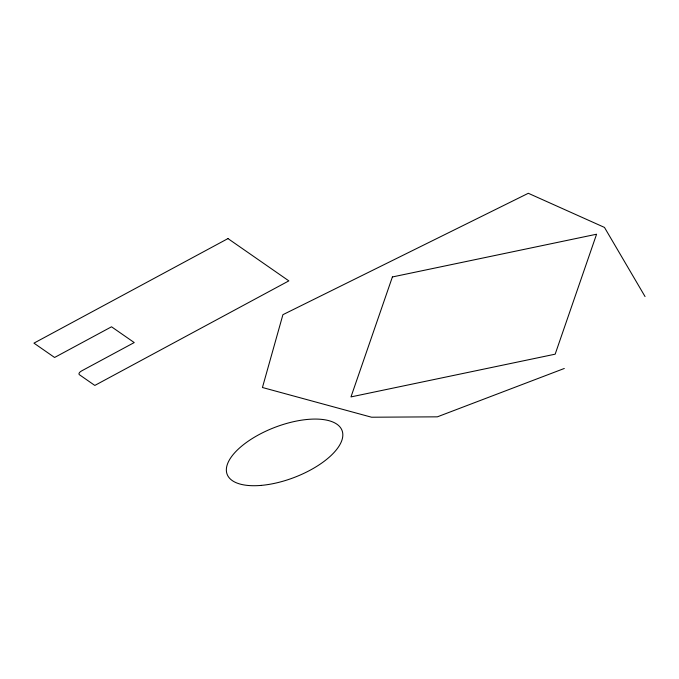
<?xml version="1.0" encoding="UTF-8"?>
<svg xmlns="http://www.w3.org/2000/svg" width="679" height="679" viewBox="0 0 679 679"><rect width="100%" height="100%" fill="white"/><g stroke="black" fill="none" stroke-linecap="round" stroke-linejoin="round"><path stroke-width="1.02" d="M564.291 368.476L437.352 416.838L371.557 417.22L262.442 387.505L282.914 314.683L528.321 193.286L604.471 227.414L645.05 296.562M392.394 276.956L350.984 396.909L555.167 354.175L596.578 234.221L392.394 276.956M227.974 238.584L33.95 343.141L54.583 357.477L111.526 326.794L134.23 342.564L81.709 370.861A5.194 2.266 -20.9 0 0 79.451 374.749L94.822 385.434L288.847 280.877L227.974 238.584M261.16 485.4A61.483 26.854 -20.9 0 0 342.479 431.895A61.483 26.854 -20.9 0 0 250.144 439.89A61.483 26.854 -20.9 0 0 261.16 485.4"/></g></svg>
